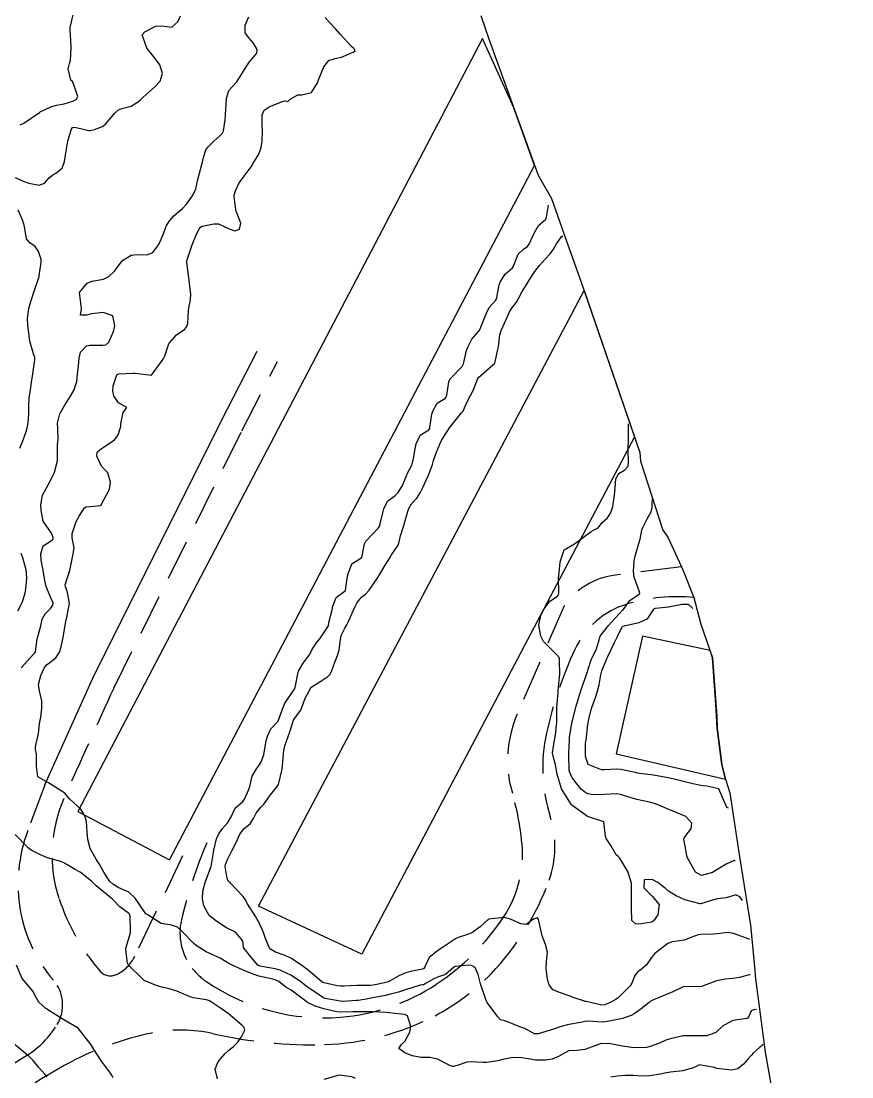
# Model space of a CAD drawing. Header units: metres. Extents: x 298520 to 308411, y 7433745 to 7450750.
# Drawn here: x 304980.3 to 305081.9, y 7439087.2 to 7439216.4 of the extents above; entities that cross this region are included whole.
import ezdxf

# ---------------------------------------------------------------- set-up
doc = ezdxf.new("R2010")
doc.units = ezdxf.units.M
doc.header["$LTSCALE"] = 10
doc.linetypes.add('DASHED', pattern=[0.75, 0.5, -0.25])
for name, color, linetype in [('Area', 45, 'Continuous'), ('Curvas de Nivel 1m', 11, 'Continuous'), ('Curvas de Nivel 5m', 15, 'Continuous'), ('Edificações', 30, 'Continuous'), ('Vias Secundárias', 230, 'DASHED')]:
    doc.layers.add(name, color=color, linetype=linetype)

msp = doc.modelspace()

# ---------------------------------------------------------------- linework, layer by layer
at = {"layer": 'Area'}
msp.add_polyline3d([(305036.53, 7439217.11, 759.51), (305037.62, 7439213.99, 767.38), (305043.55, 7439197.56, 750.99), (305043.94, 7439196.91, 750.44), (305045.2, 7439194.73, 747.84), (305046.73, 7439190.32, 748.18), (305048.84, 7439184.49, 750.29), (305056, 7439163.63, 753.39), (305056.07, 7439162.59, 753.29), (305058.82, 7439154.12, 750.92), (305059.42, 7439153.27, 751.19), (305061.08, 7439149.63, 751.27), (305061.35, 7439149.06, 751.41), (305062.62, 7439145.89, 752.23), (305063.45, 7439142.62, 752.96), (305064.9, 7439138.5, 756.54), (305065.42, 7439131.33, 757.92), (305065.46, 7439129.91, 757.25), (305066.01, 7439125.47, 755.68), (305066.48, 7439123.66, 751.97), (305067, 7439121.98, 751.6), (305068.19, 7439114.14, 762.66), (305069.52, 7439105.78, 759.97), (305070.08, 7439100.3, 748.28), (305070.1, 7439099.54, 755.54), (305071.31, 7439090.26, 754.42), (305072.44, 7439084.03, 750.11)], dxfattribs=at)
at = {"layer": 'Curvas de Nivel 1m', "flags": 128}
for points, elevation in [([(304980.18, 7439203.72), (304980.62, 7439203.93), (304982.56, 7439205.25), (304982.6, 7439205.28), (304982.63, 7439205.3), (304983.96, 7439205.92), (304984.65, 7439206.11), (304985.59, 7439206.28), (304986.65, 7439206.62), (304987.04, 7439206.82), (304987.26, 7439207.19), (304986.68, 7439208.87), (304986.54, 7439209.06), (304986.39, 7439209.2), (304986.07, 7439210.59), (304986.22, 7439211.21), (304986.33, 7439211.59), (304986.44, 7439213.2), (304986.34, 7439214.79), (304986.3, 7439215.21), (304986.31, 7439215.65), (304986.67, 7439217.2)], 744), ([(304980.3, 7439137.27), (304981.84, 7439138.97), (304981.98, 7439139.11), (304982.06, 7439139.25), (304982.27, 7439140.84), (304982.38, 7439141.24), (304982.71, 7439142.41), (304982.87, 7439143.24), (304983.23, 7439143.9), (304983.91, 7439144.55), (304984.2, 7439144.94), (304984.22, 7439145.23), (304983.92, 7439145.93), (304983.36, 7439147.24), (304983.22, 7439147.96), (304983.01, 7439149.24), (304982.75, 7439150.47), (304982.7, 7439151.24), (304983.02, 7439152.22), (304984.01, 7439152.85), (304984.21, 7439153.03), (304984.22, 7439153.23), (304984.02, 7439153.75), (304983.01, 7439155.24), (304982.74, 7439156.56), (304982.72, 7439157.24), (304982.93, 7439158.39), (304983.38, 7439159.24), (304983.63, 7439159.69), (304984.1, 7439160.61), (304984.3, 7439161.04), (304984.37, 7439161.23), (304984.74, 7439162.61), (304984.77, 7439163.22), (304984.77, 7439164.6), (304984.83, 7439165.22), (304984.79, 7439166.61), (304984.76, 7439167.22), (304985.04, 7439168.37), (304985.54, 7439169.22), (304985.79, 7439169.63), (304986.21, 7439170.3), (304986.77, 7439171.2), (304987.12, 7439172.32), (304987.2, 7439173.2), (304987.32, 7439174.25), (304987.41, 7439175.19), (304987.56, 7439175.92), (304988.3, 7439176.67), (304988.7, 7439176.77), (304990.3, 7439176.76), (304990.65, 7439176.81), (304991.04, 7439177.15), (304991.6, 7439178.43), (304991.79, 7439179.14), (304991.53, 7439180.34), (304990.34, 7439180.77), (304988.9, 7439180.61), (304988.34, 7439180.43), (304987.58, 7439180.44), (304987.69, 7439181.19), (304987.62, 7439181.92), (304987.46, 7439183.19), (304988.38, 7439184.37), (304988.97, 7439184.6), (304990.39, 7439184.84), (304991.02, 7439185.15), (304991.72, 7439185.83), (304992.42, 7439186.74), (304992.57, 7439186.98), (304992.7, 7439187.13), (304993.78, 7439187.76), (304994.43, 7439187.84), (304995.71, 7439187.81), (304996.43, 7439188.11), (304997.16, 7439189.08), (304997.69, 7439190.31), (304997.97, 7439191.07), (304998.11, 7439191.42), (304998.48, 7439192), (304998.97, 7439192.57), (304999.52, 7439193.05), (305000.05, 7439193.49), (305000.5, 7439193.96), (305001.28, 7439195.03), (305001.66, 7439195.89), (305001.93, 7439197.02), (305002.4, 7439198.85), (305002.44, 7439199.01), (305002.57, 7439199.58), (305002.91, 7439200.67), (305003.13, 7439201), (305003.88, 7439201.71), (305004.6, 7439202.37), (305004.92, 7439202.68), (305005.08, 7439202.99), (305005.27, 7439204.34), (305005.32, 7439204.98), (305005.41, 7439206.22), (305005.45, 7439206.98), (305005.72, 7439207.93), (305006.68, 7439208.97), (305007.93, 7439210.95), (305008.24, 7439211.42), (305008.72, 7439212), (305009.16, 7439212.51), (305009.2, 7439212.94), (305008.74, 7439213.72), (305008.15, 7439214.36), (305007.71, 7439214.96), (305007.73, 7439215.92), (305008.18, 7439216.95)], 746), ([(305070.28, 7439095.45), (305070.01, 7439095.49), (305069.63, 7439095.3), (305069.32, 7439094.63), (305069.13, 7439094.39), (305067.9, 7439094.22), (305067.31, 7439094.11), (305066.13, 7439093.42), (305065.3, 7439092.65), (305064.19, 7439092.27), (305063.29, 7439092.25), (305061.35, 7439092.24), (305061.29, 7439092.24), (305059.71, 7439091.89), (305059.29, 7439091.75), (305058.27, 7439091.32), (305057.28, 7439090.95), (305056.8, 7439090.84), (305055.28, 7439090.79), (305053.88, 7439090.99), (305053.28, 7439091.12), (305052.4, 7439091.29), (305051.28, 7439091.3), (305050.62, 7439091.09), (305049.27, 7439090.6), (305048.28, 7439090.45), (305047.31, 7439090.43), (305047.27, 7439090.41), (305046.04, 7439089.71), (305045.26, 7439089.42), (305044.48, 7439089.28), (305043.25, 7439089.26), (305042.34, 7439089.44), (305041.26, 7439089.62), (305040.26, 7439089.55), (305039.25, 7439089.36), (305038.62, 7439089.2), (305037.25, 7439088.98), (305036.86, 7439088.98), (305035.25, 7439089.09), (305034.82, 7439089.04), (305033.64, 7439088.63), (305033.34, 7439088.53), (305033.24, 7439088.51), (305033.11, 7439088.5), (305032.76, 7439088.64), (305031.25, 7439089.4), (305030.32, 7439089.6), (305029.26, 7439089.59), (305028.13, 7439089.82), (305027.26, 7439090.16), (305026.53, 7439090.72), (305026.82, 7439091.17), (305027.28, 7439091.64), (305027.86, 7439092.7), (305027.99, 7439093.39), (305027.58, 7439094.71), (305027.31, 7439094.84), (305027.16, 7439094.86), (305025.32, 7439095.07), (305024.95, 7439095.1), (305023.32, 7439095.2), (305022.87, 7439095.21), (305021.32, 7439095.21), (305020.9, 7439095.2), (305019.32, 7439095.17), (305018.93, 7439095.2), (305017.32, 7439095.54), (305016.27, 7439095.9), (305015.34, 7439096.34), (305014.64, 7439096.86), (305013.35, 7439097.83), (305012.71, 7439098.23), (305011.83, 7439098.89), (305011.37, 7439099.12), (305011.09, 7439099.18), (305009.37, 7439099.57), (305008.37, 7439099.94), (305007.38, 7439100.35), (305006.03, 7439100.96), (305005.4, 7439101.32), (305004.64, 7439101.74), (305003.41, 7439102.32), (305002.95, 7439102.54), (305002.17, 7439103.01), (305001.71, 7439103.31), (305001.42, 7439103.54), (305000.02, 7439105.03), (304999.44, 7439105.56), (304998.71, 7439105.78), (304997.45, 7439105.99), (304995.71, 7439107.09), (304995.56, 7439107.19), (304995.47, 7439107.3), (304994.26, 7439109.1), (304993.49, 7439109.85), (304992.25, 7439110.38), (304991.51, 7439110.81), (304991.16, 7439111.14), (304990.41, 7439112.27), (304989.93, 7439113.16), (304989.54, 7439113.8), (304988.77, 7439115.17), (304988.45, 7439116.29), (304988.4, 7439117.17), (304988.29, 7439118.48), (304988.11, 7439119.17), (304987.61, 7439119.98), (304986.28, 7439121.2), (304985.97, 7439121.54), (304985.64, 7439121.93), (304983.65, 7439123.23), (304982.34, 7439123.93), (304982.2, 7439125.25), (304982.19, 7439126.76), (304982.05, 7439127.25), (304982.07, 7439127.62), (304982.44, 7439129.25), (304982.57, 7439130.42), (304982.7, 7439131.25), (304982.86, 7439132.34), (304982.84, 7439133.24), (304982.55, 7439134.48), (304982.45, 7439135.24), (304982.71, 7439136.34), (304983.11, 7439137.24), (304983.42, 7439137.64), (304983.83, 7439137.94), (304984.57, 7439138.49), (304984.99, 7439139.22), (304985.2, 7439139.87), (304985.51, 7439141.21), (304985.55, 7439141.54), (304985.82, 7439143.21), (304985.84, 7439143.27), (304985.9, 7439143.45), (304986.21, 7439145.21), (304985.93, 7439146.67), (304985.74, 7439147.21), (304985.71, 7439147.44), (304985.95, 7439148.23), (304986.28, 7439149.21), (304986.55, 7439150.63), (304986.66, 7439151.2), (304986.78, 7439151.98), (304986.57, 7439153.2), (304986.56, 7439153.74), (304987.05, 7439155.19), (304987.39, 7439155.84), (304988.06, 7439156.84), (304988.26, 7439156.98), (304990.06, 7439157.16), (304991.13, 7439159.14), (304991.23, 7439160.01), (304990.9, 7439161.15), (304990.52, 7439161.56), (304990.12, 7439161.97), (304989.56, 7439163.17), (304989.63, 7439163.67), (304990.14, 7439164.12), (304991.68, 7439165.14), (304991.91, 7439165.38), (304992.16, 7439165.81), (304992.51, 7439166.8), (304992.52, 7439167.13), (304992.8, 7439168.52), (304993.23, 7439169.12), (304992.21, 7439169.71), (304991.63, 7439170.56), (304991.53, 7439171.14), (304991.57, 7439171.8), (304992, 7439173.13), (304992.25, 7439173.27), (304994.02, 7439173.35), (304994.26, 7439173.34), (304996.25, 7439173.09), (304997.69, 7439175.07), (304997.89, 7439175.45), (304998.3, 7439176.68), (304998.39, 7439176.97), (304998.44, 7439177.06), (304999.33, 7439178.03), (305000.32, 7439178.74), (305000.59, 7439179.04), (305000.69, 7439179.4), (305000.78, 7439181.03), (305001.02, 7439182.37), (305001.06, 7439183.03), (305000.98, 7439183.63), (305000.81, 7439185.03), (305000.58, 7439186.88), (305000.57, 7439187.04), (305000.6, 7439187.21), (305001.24, 7439189.03), (305001.76, 7439190.33), (305002.12, 7439191.02), (305002.27, 7439191.21), (305002.47, 7439191.34), (305003.87, 7439191.6), (305004.47, 7439191.61), (305005.75, 7439190.98), (305006.46, 7439190.74), (305007.04, 7439190.96), (305007.2, 7439191.68), (305006.68, 7439192.97), (305006.63, 7439193.1), (305006.5, 7439193.93), (305006.39, 7439194.97), (305006.38, 7439195.1), (305006.52, 7439195.65), (305006.95, 7439196.55), (305007.21, 7439196.96), (305008.56, 7439198.75), (305008.63, 7439198.87), (305008.67, 7439198.94), (305009.38, 7439200.13), (305009.68, 7439200.93), (305009.81, 7439201.71), (305009.82, 7439202.93), (305009.79, 7439203.76), (305009.81, 7439204.93), (305010.04, 7439205.53), (305010.65, 7439205.92), (305012.36, 7439206.61), (305012.65, 7439206.64), (305012.94, 7439206.59), (305013.24, 7439206.88), (305014.14, 7439207.39), (305014.66, 7439207.41), (305015.85, 7439207.68), (305016.58, 7439208.85), (305016.61, 7439208.93), (305016.69, 7439209.21), (305017.32, 7439210.84), (305017.96, 7439211.59), (305018.72, 7439211.84), (305019.52, 7439212.01), (305020.73, 7439212.53), (305020.92, 7439212.61), (305021.16, 7439212.79), (305021.02, 7439213.08), (305020.74, 7439213.32), (305019.33, 7439214.81), (305018.76, 7439215.47), (305018.11, 7439216.17), (305017.52, 7439216.84)], 747), ([(305069.48, 7439099.73), (305069.39, 7439099.72), (305068.19, 7439099.41), (305067.38, 7439099.26), (305066.42, 7439099.2), (305065.37, 7439098.98), (305064.84, 7439098.78), (305063.53, 7439098.28), (305063.36, 7439098.25), (305061.36, 7439098.3), (305060.04, 7439097.62), (305059.35, 7439097.36), (305057.68, 7439096.68), (305057.34, 7439096.5), (305057.25, 7439096.44), (305057.12, 7439096.35), (305056.14, 7439095.56), (305055.32, 7439094.96), (305054.94, 7439094.75), (305053.86, 7439094.39), (305053.31, 7439094.26), (305051.78, 7439093.95), (305051.31, 7439093.94), (305049.71, 7439094.03), (305049.31, 7439093.99), (305048.74, 7439093.88), (305047.3, 7439093.64), (305046.37, 7439093.41), (305045.3, 7439093.04), (305043.54, 7439092.52), (305043.29, 7439092.48), (305043.13, 7439092.52), (305041.91, 7439093.14), (305041.3, 7439093.37), (305039.92, 7439093.94), (305039.31, 7439094.12), (305038.97, 7439094.22), (305038.64, 7439094.57), (305037.34, 7439096.35), (305037.21, 7439096.59), (305037.12, 7439096.82), (305036.52, 7439098.6), (305036.2, 7439099.78), (305035.86, 7439100.61), (305035.4, 7439100.88), (305035.11, 7439100.89), (305033.39, 7439100.73), (305033.22, 7439100.63), (305032.24, 7439099.78), (305031.38, 7439099.47), (305030.81, 7439099.23), (305029.85, 7439098.68), (305029.53, 7439098.51), (305029.36, 7439098.49), (305029.13, 7439098.46), (305027.35, 7439097.88), (305026.47, 7439097.6), (305025.35, 7439097.31), (305024.87, 7439097.21), (305023.34, 7439096.92), (305022.51, 7439096.76), (305021.53, 7439096.59), (305021.34, 7439096.57), (305019.67, 7439096.46), (305019.34, 7439096.48), (305017.5, 7439096.83), (305017.37, 7439096.86), (305017.34, 7439096.87), (305017.25, 7439096.93), (305015.36, 7439098.2), (305014.51, 7439098.86), (305013.37, 7439099.64), (305012.01, 7439100.27), (305011.39, 7439100.45), (305009.51, 7439100.8), (305009.39, 7439100.84), (305009.26, 7439100.92), (305008.4, 7439101.93), (305007.58, 7439102.95), (305007.53, 7439103.06), (305007.42, 7439103.89), (305006.52, 7439104.96), (305005.44, 7439105.47), (305004.13, 7439106.31), (305003.46, 7439106.86), (305003.33, 7439106.99), (305002.65, 7439108.18), (305002.49, 7439109), (305002.55, 7439109.95), (305002.81, 7439111), (305003.53, 7439112.91), (305003.55, 7439112.97), (305003.55, 7439112.99), (305003.85, 7439114.69), (305003.9, 7439114.99), (305004.21, 7439116.34), (305004.51, 7439116.98), (305004.94, 7439117.62), (305005.6, 7439118.35), (305005.95, 7439118.96), (305006.48, 7439120.1), (305007.43, 7439120.94), (305007.64, 7439121.2), (305008.17, 7439122.41), (305008.31, 7439122.93), (305008.59, 7439124.01), (305009.11, 7439124.93), (305009.35, 7439125.25), (305009.69, 7439125.79), (305009.99, 7439126.63), (305010.03, 7439126.92), (305010.29, 7439128.34), (305010.46, 7439128.91), (305010.84, 7439129.8), (305011.75, 7439130.76), (305011.79, 7439130.86), (305011.81, 7439130.9), (305011.85, 7439130.99), (305012.52, 7439132.89), (305013.79, 7439134.76), (305013.83, 7439134.83), (305013.84, 7439134.87), (305014.14, 7439136.55), (305014.24, 7439136.87), (305014.83, 7439137.87), (305015.56, 7439138.85), (305015.68, 7439139.01), (305015.85, 7439139.42), (305016.39, 7439140.32), (305016.87, 7439140.84), (305017.89, 7439142.41), (305017.95, 7439142.77), (305017.95, 7439142.82), (305018.34, 7439144.38), (305018.44, 7439144.81), (305018.84, 7439145.9), (305019.94, 7439146.71), (305019.99, 7439146.75), (305020, 7439146.8), (305020.25, 7439148.5), (305020.3, 7439148.8), (305020.76, 7439150), (305021.98, 7439150.78), (305022.32, 7439152.46), (305022.49, 7439152.77), (305024.03, 7439154.42), (305024.15, 7439154.63), (305024.2, 7439154.75), (305024.55, 7439156.25), (305024.69, 7439156.74), (305025.14, 7439157.67), (305026.08, 7439158.35), (305026.43, 7439158.72), (305026.97, 7439159.6), (305027.43, 7439160.71), (305027.62, 7439161.19), (305028.12, 7439162.1), (305028.24, 7439162.59), (305028.25, 7439162.7), (305028.55, 7439164.29), (305028.65, 7439164.7), (305029.11, 7439165.75), (305030.18, 7439166.39), (305030.29, 7439166.57), (305030.32, 7439166.68), (305030.57, 7439168.31), (305030.67, 7439168.68), (305031.2, 7439169.68), (305032.22, 7439170.26), (305032.39, 7439170.66), (305032.62, 7439172.28), (305032.79, 7439172.65), (305034.27, 7439174.15), (305034.43, 7439174.47), (305034.47, 7439174.63), (305034.8, 7439176.12), (305034.98, 7439176.62), (305035.43, 7439177.5), (305036.32, 7439178.49), (305036.4, 7439178.61), (305036.47, 7439178.75), (305037.2, 7439180.6), (305037.58, 7439181.37), (305038.37, 7439182.28), (305038.46, 7439182.49), (305038.49, 7439182.58), (305038.8, 7439184.16), (305038.95, 7439184.57), (305039.51, 7439185.46), (305040.42, 7439186.24), (305040.55, 7439186.43), (305040.6, 7439186.56), (305041.11, 7439187.88), (305041.82, 7439188.55), (305042.2, 7439188.79), (305042.45, 7439189.14), (305043.1, 7439190.53), (305043.59, 7439191.41), (305044.49, 7439192.17), (305044.58, 7439192.42), (305044.81, 7439193.89)], 748), ([(305069.43, 7439104.08), (305069.33, 7439104.1), (305069.03, 7439104.21), (305067.44, 7439104.78), (305066.8, 7439104.88), (305065.44, 7439104.73), (305065.01, 7439104.68), (305063.44, 7439104.64), (305063.12, 7439104.6), (305062.23, 7439104.29), (305061.68, 7439104.04), (305061.43, 7439103.96), (305059.99, 7439103.76), (305059.43, 7439103.55), (305057.85, 7439102.34), (305057.41, 7439101.82), (305056.82, 7439100.93), (305056.17, 7439100.36), (305055.72, 7439100.04), (305055.38, 7439099.63), (305055.02, 7439098.72), (305054.81, 7439098.38), (305053.35, 7439096.92), (305053.05, 7439096.7), (305052.53, 7439096.41), (305051.72, 7439096.03), (305051.34, 7439096), (305049.44, 7439096.44), (305049.34, 7439096.47), (305047.85, 7439096.96), (305047.35, 7439097.16), (305046.3, 7439097.53), (305045.36, 7439097.87), (305044.89, 7439098.49), (305044.72, 7439099.15), (305044.52, 7439100.5), (305044.56, 7439101.34), (305044.72, 7439102.5), (305044.47, 7439103.45), (305044.04, 7439104.5), (305043.64, 7439106.33), (305043.6, 7439106.51), (305043.46, 7439106.69), (305042.99, 7439106.52), (305042.1, 7439105.89), (305041.45, 7439105.94), (305040.16, 7439106.55), (305039.46, 7439106.73), (305037.86, 7439106.58), (305037.52, 7439106.53), (305037.46, 7439106.49), (305036.47, 7439105.58), (305035.44, 7439104.86), (305035.26, 7439104.78), (305034.8, 7439104.62), (305033.78, 7439104.28), (305033.43, 7439104.11), (305031.75, 7439102.99), (305031.41, 7439102.79), (305031.35, 7439102.72), (305031.26, 7439102.66), (305030.23, 7439101.85), (305029.71, 7439100.68), (305029.57, 7439100.5), (305029.39, 7439100.42), (305027.95, 7439100.14), (305027.38, 7439099.98), (305026.5, 7439099.6), (305025.37, 7439098.93), (305025.23, 7439098.86), (305024.78, 7439098.74), (305023.61, 7439098.5), (305023.36, 7439098.46), (305023.03, 7439098.43), (305021.36, 7439098.43), (305019.81, 7439098.34), (305019.36, 7439098.33), (305018.95, 7439098.39), (305017.36, 7439098.73), (305017.15, 7439098.83), (305015.39, 7439100.34), (305014.66, 7439100.86), (305013.4, 7439101.7), (305012.62, 7439102.09), (305011.41, 7439102.49), (305010.73, 7439102.91), (305010.19, 7439104.15), (305009.95, 7439104.91), (305009.45, 7439105.99), (305008.93, 7439106.93), (305008.01, 7439108.4), (305007.7, 7439108.94), (305007.49, 7439109.3), (305005.89, 7439110.96), (305005.68, 7439111.13), (305005.52, 7439111.52), (305005.28, 7439112.97), (305005.3, 7439113.21), (305005.54, 7439113.85), (305006.11, 7439114.96), (305006.6, 7439115.92), (305007.05, 7439116.95), (305007.59, 7439117.62), (305008.33, 7439118.2), (305008.78, 7439118.93), (305009.05, 7439119.49), (305009.62, 7439120.23), (305009.97, 7439120.57), (305010.23, 7439120.91), (305010.81, 7439121.74), (305011.65, 7439122.78), (305011.73, 7439122.9), (305011.78, 7439123.02), (305012.26, 7439124.89), (305012.38, 7439126.2), (305012.39, 7439126.89), (305012.57, 7439127.75), (305012.97, 7439128.88), (305013.16, 7439129.45), (305013.62, 7439130.87), (305013.76, 7439131.09), (305014.52, 7439132.11), (305014.81, 7439132.86), (305015.07, 7439133.57), (305015.75, 7439134.85), (305015.76, 7439134.88), (305015.79, 7439134.91), (305016.99, 7439135.65), (305017.81, 7439136.23), (305018.12, 7439136.51), (305018.29, 7439136.82), (305018.67, 7439137.98), (305019, 7439138.81), (305019.21, 7439139.45), (305019.37, 7439140.81), (305019.44, 7439141.24), (305019.89, 7439142.15), (305020.14, 7439142.55), (305020.26, 7439142.8), (305020.78, 7439143.91), (305021.17, 7439144.79), (305021.42, 7439145.28), (305021.93, 7439145.91), (305022.42, 7439146.29), (305022.9, 7439146.77), (305023.96, 7439148.34), (305024.1, 7439148.61), (305024.18, 7439148.75), (305024.86, 7439149.86), (305025.41, 7439150.74), (305025.63, 7439151.09), (305026, 7439151.63), (305026.43, 7439152.3), (305026.57, 7439152.72), (305026.73, 7439153.43), (305027.13, 7439154.71), (305027.33, 7439155.42), (305027.68, 7439156.71), (305028.07, 7439157.34), (305028.72, 7439158.05), (305029.12, 7439158.69), (305029.44, 7439159.34), (305030.08, 7439160.68), (305030.09, 7439160.7), (305030.1, 7439160.75), (305030.63, 7439162.17), (305030.77, 7439162.67), (305031.13, 7439163.68), (305031.55, 7439164.67), (305031.74, 7439165.09), (305032.17, 7439165.84), (305032.49, 7439166.34), (305032.71, 7439166.65), (305034.2, 7439168.47), (305034.28, 7439168.55), (305034.33, 7439168.63), (305034.92, 7439169.92), (305035.29, 7439170.62), (305035.61, 7439171.23), (305036.14, 7439172.61), (305036.17, 7439172.69), (305036.25, 7439172.8), (305038.27, 7439174.58), (305038.63, 7439176.25), (305038.69, 7439176.58), (305038.88, 7439178.01), (305039.03, 7439178.57), (305039.44, 7439179.46), (305039.93, 7439180.56), (305040.06, 7439180.85), (305040.35, 7439181.31), (305040.89, 7439182.03), (305041.18, 7439182.55), (305041.61, 7439183.32), (305042.36, 7439184.54), (305042.38, 7439184.56), (305042.39, 7439184.59), (305043.17, 7439185.77), (305043.71, 7439186.52), (305044.43, 7439187.3), (305045.03, 7439187.92), (305045.43, 7439188.5), (305045.79, 7439189.16), (305046.46, 7439190.09), (305046.59, 7439190.1)], 749), ([(305067.67, 7439113.61), (305067.55, 7439113.7), (305066.54, 7439113.25), (305065.54, 7439112.63), (305064.9, 7439112.26), (305063.53, 7439111.89), (305062.81, 7439112.29), (305061.83, 7439114.02), (305061.74, 7439114.3), (305061.57, 7439115.26), (305061.4, 7439116.3), (305061.42, 7439116.47), (305061.59, 7439116.69), (305062.26, 7439117.63), (305062.37, 7439118.29), (305061.61, 7439119.09), (305060.27, 7439119.67), (305059.63, 7439119.89), (305058.62, 7439120.34), (305057.93, 7439120.64), (305057.64, 7439120.74), (305057.16, 7439120.83), (305055.64, 7439121.16), (305054.52, 7439121.5), (305053.65, 7439121.79), (305053.11, 7439121.86), (305051.65, 7439121.79), (305050.34, 7439121.74), (305049.65, 7439121.87), (305049.27, 7439122.06), (305048.84, 7439122.45), (305048.27, 7439123.07), (305047.67, 7439123.92), (305047.43, 7439124.47), (305047.37, 7439124.78), (305047.33, 7439126.47), (305047.33, 7439126.85), (305047.38, 7439128.47), (305047.41, 7439128.79), (305047.67, 7439130.47), (305047.68, 7439130.54), (305047.75, 7439130.79), (305048.1, 7439132.13), (305048.18, 7439132.46), (305048.34, 7439133.02), (305048.79, 7439134.46), (305049.04, 7439135.22), (305049.46, 7439136.45), (305049.83, 7439137.61), (305050.03, 7439138.25), (305050.11, 7439138.44), (305050.69, 7439139.6), (305050.93, 7439140.43), (305051.15, 7439141.15), (305051.89, 7439142.1), (305052.03, 7439142.28), (305052.14, 7439142.42), (305053.91, 7439144.36), (305053.93, 7439144.37), (305053.95, 7439144.39), (305054.78, 7439145.53), (305055.94, 7439146.33), (305055.96, 7439146.35), (305055.99, 7439146.37), (305055.94, 7439146.57), (305055.3, 7439148.38), (305055.22, 7439149.12), (305055.3, 7439150.38), (305055.42, 7439150.94), (305055.83, 7439152.37), (305055.87, 7439152.51), (305056.02, 7439153.02), (305056.26, 7439154.14), (305056.33, 7439154.37), (305056.9, 7439155.51), (305057.39, 7439156.36), (305057.52, 7439156.9), (305057.52, 7439157.45), (305057.55, 7439157.93)], 751), ([(305066.85, 7439120.1), (305066.64, 7439120.19), (305065.66, 7439122.46), (305064.18, 7439122.8), (305063.66, 7439122.86), (305062.47, 7439123.1), (305061.66, 7439123.29), (305060.37, 7439123.61), (305059.67, 7439123.78), (305059.22, 7439123.88), (305057.67, 7439124.13), (305055.94, 7439124.37), (305055.67, 7439124.41), (305055.62, 7439124.43), (305053.68, 7439124.85), (305053.19, 7439124.88), (305051.68, 7439124.79), (305051.31, 7439124.79), (305049.69, 7439125.46), (305049.33, 7439126.45), (305049.37, 7439128.1), (305049.42, 7439128.44), (305049.63, 7439130.33), (305049.65, 7439130.44), (305049.66, 7439130.52), (305049.75, 7439131), (305050.04, 7439132.17), (305050.13, 7439132.44), (305050.57, 7439133.65), (305050.83, 7439134.43), (305051.03, 7439135.21), (305051.23, 7439136.43), (305051.35, 7439136.9), (305051.84, 7439138.11), (305051.98, 7439138.42), (305052.08, 7439138.65), (305052.9, 7439140.4), (305053.24, 7439141.04), (305053.89, 7439142.39), (305055.53, 7439142.74), (305055.9, 7439142.82), (305056.97, 7439143.3), (305057.64, 7439144.35), (305057.76, 7439144.51), (305057.92, 7439144.57), (305059.5, 7439144.75), (305059.92, 7439144.81), (305061.15, 7439145.08), (305061.92, 7439145.07), (305062.5, 7439144.54)], 752), ([(305004.33, 7439086.98), (305004.05, 7439088.16), (305004.38, 7439088.98), (305004.74, 7439089.48), (305005.26, 7439090.08), (305005.73, 7439090.5), (305006.29, 7439090.96), (305006.78, 7439091.46), (305007.28, 7439092.13), (305007.69, 7439092.94), (305007.61, 7439093.26), (305007.3, 7439093.57), (305005.65, 7439094.97), (305005.33, 7439095.2), (305004.68, 7439095.63), (305003.34, 7439096.53), (305003, 7439096.66), (305001.34, 7439096.91), (305000.98, 7439097.02), (304999.35, 7439097.73), (304998.41, 7439098), (304997.35, 7439098.24), (304996.74, 7439098.45), (304995.36, 7439099.02), (304995.26, 7439099.09), (304993.39, 7439100.94), (304993.32, 7439101.11), (304993.12, 7439102.82), (304993.16, 7439103.11), (304993.42, 7439103.9), (304993.68, 7439104.85), (304993.7, 7439105.11), (304993.66, 7439106.91), (304993.61, 7439107.11), (304993.46, 7439107.28), (304992.39, 7439108.04), (304991.48, 7439108.96), (304991.3, 7439109.14), (304989.5, 7439110.62), (304988.91, 7439111.17), (304987.52, 7439112.27), (304986.93, 7439112.59), (304985.88, 7439113.2), (304985.67, 7439113.35), (304985.54, 7439113.43), (304985.18, 7439113.57), (304983.54, 7439114.05), (304982.69, 7439114.39), (304981.55, 7439114.99), (304981.17, 7439115.26), (304979.58, 7439116.89)], 746), ([(304983.49, 7439087.23), (304983.23, 7439087.53), (304982.43, 7439088.44), (304981.76, 7439089.25), (304981.25, 7439089.76), (304979.4, 7439091.28)], 744), ([(305071.09, 7439091.16), (305071.04, 7439091.17), (305070.97, 7439091.14), (305070.87, 7439091.01), (305070.65, 7439090.82), (305069.92, 7439090.19), (305069.6, 7439089.86), (305069.26, 7439089.46), (305068.68, 7439088.78), (305067.98, 7439088.22), (305067.24, 7439088.06), (305065.43, 7439088.25), (305065.24, 7439088.31), (305065.12, 7439088.38), (305063.25, 7439088.71), (305062.97, 7439088.56), (305062.42, 7439088.29), (305061.5, 7439088.04), (305061.24, 7439087.99), (305059.74, 7439087.81), (305059.24, 7439087.73), (305058.49, 7439087.58), (305057.23, 7439087.38), (305056.26, 7439087.34), (305055.23, 7439087.39), (305054.26, 7439087.41), (305053.23, 7439087.34), (305052.43, 7439087.2)], 746), ([(305021.23, 7439087.05), (305020.78, 7439087.24), (305019.23, 7439087.43), (305017.33, 7439086.93)], 746)]:
    msp.add_lwpolyline(points, dxfattribs=dict(at, elevation=elevation))
at = {"layer": 'Curvas de Nivel 5m', "flags": 128}
for points, elevation in [([(304979.56, 7439197.29), (304980.54, 7439196.83), (304981.23, 7439196.58), (304982.53, 7439196.33), (304983.18, 7439196.59), (304983.72, 7439197.24), (304984.17, 7439197.61), (304984.55, 7439197.8), (304985.34, 7439198.44), (304985.63, 7439199.22), (304985.75, 7439200.03), (304985.92, 7439201.22), (304986.02, 7439201.78), (304986.45, 7439203.21), (304986.61, 7439203.39), (304986.85, 7439203.45), (304987.94, 7439203.19), (304988.61, 7439203.03), (304988.76, 7439203.03), (304989.28, 7439203.17), (304990.26, 7439203.52), (304990.62, 7439203.79), (304991.77, 7439205.14), (304992.21, 7439205.56), (304992.64, 7439205.74), (304993.76, 7439206.01), (304994.65, 7439206.56), (304994.94, 7439206.82), (304995.25, 7439207.1), (304995.99, 7439207.77), (304996.68, 7439208.36), (304997.3, 7439209.08), (304997.6, 7439209.99), (304997.29, 7439211.08), (304996.71, 7439211.85), (304995.68, 7439213.1), (304995.1, 7439214.75), (304995.43, 7439215.1), (304996.3, 7439215.55), (304996.76, 7439215.78), (304997.52, 7439215.84), (304998.76, 7439215.69), (304999.48, 7439216.34), (304999.81, 7439217.05)], 745), ([(304980.14, 7439164.17), (304980.61, 7439165.27), (304981.01, 7439166.43), (304981.17, 7439167.27), (304981.26, 7439168.33), (304981.24, 7439169.26), (304981.28, 7439170.33), (304981.44, 7439171.26), (304981.55, 7439171.94), (304981.75, 7439173.26), (304982, 7439174.98), (304981.97, 7439175.25), (304981.82, 7439175.72), (304981.38, 7439177.26), (304981.26, 7439178.22), (304981.13, 7439179.27), (304981.08, 7439180.02), (304981.25, 7439181.27), (304981.5, 7439182.12), (304981.88, 7439183.26), (304982.39, 7439184.81), (304982.5, 7439185.14), (304982.52, 7439185.25), (304982.75, 7439186.91), (304982.74, 7439187.25), (304982.43, 7439188.23), (304982.01, 7439188.83), (304981.36, 7439189.27), (304980.96, 7439189.78), (304980.7, 7439191.28), (304980.48, 7439192.1), (304979.93, 7439193.29)], 745), ([(305068.56, 7439108.83), (305068.23, 7439109.28), (305067.74, 7439109.51), (305067.5, 7439109.44), (305066.57, 7439109.16), (305065.49, 7439109.01), (305064.89, 7439108.86), (305063.48, 7439108.41), (305063.36, 7439108.4), (305061.49, 7439108.88), (305060.43, 7439109.38), (305059.51, 7439109.97), (305059.08, 7439110.33), (305058.21, 7439111.03), (305057.52, 7439111.38), (305056.53, 7439111.35), (305056.47, 7439110.36), (305057.5, 7439109.34), (305058.35, 7439108.34), (305058.18, 7439107.05), (305057.71, 7439106.35), (305057.58, 7439106.23), (305057.46, 7439106.17), (305055.89, 7439105.93), (305055.46, 7439105.97), (305055, 7439106.38), (305054.97, 7439107.87), (305054.99, 7439108.38), (305054.96, 7439108.91), (305054.98, 7439110.38), (305054.96, 7439110.93), (305054.54, 7439112.38), (305053.55, 7439113.99), (305053.34, 7439114.19), (305053.1, 7439114.4), (305052.44, 7439115.54), (305051.88, 7439116.42), (305051.8, 7439116.63), (305051.6, 7439118.42), (305049.61, 7439119.11), (305047.68, 7439120.47), (305047.65, 7439120.49), (305047.63, 7439120.51), (305046.41, 7439122.48), (305045.88, 7439124.28), (305045.85, 7439124.49), (305045.69, 7439125.41), (305045.39, 7439126.49), (305045.32, 7439126.88), (305045.57, 7439128.49), (305045.6, 7439128.62), (305045.73, 7439129.33), (305045.82, 7439130.41), (305045.83, 7439130.49), (305045.86, 7439132.4), (305045.86, 7439132.49), (305046.01, 7439134.27), (305046.02, 7439134.49), (305046.16, 7439136.15), (305046.2, 7439136.49), (305046.19, 7439138.14), (305046.15, 7439138.49), (305045.85, 7439138.86), (305044.23, 7439140.51), (305043.87, 7439141.15), (305043.66, 7439142.51), (305043.9, 7439143.68), (305044.18, 7439144.24), (305044.31, 7439144.51), (305044.97, 7439145.45), (305045.94, 7439146.06), (305046.09, 7439146.34), (305046.1, 7439146.49), (305046.06, 7439148.39), (305046.07, 7439148.49), (305046.27, 7439150.2), (305046.33, 7439150.49), (305046.75, 7439151.73), (305048.01, 7439152.47), (305050.03, 7439153.97), (305050.34, 7439154.13), (305050.91, 7439154.43), (305051.4, 7439155.07), (305052.05, 7439155.64), (305052.37, 7439156.11), (305052.51, 7439156.41), (305052.7, 7439157.04), (305052.9, 7439158.41), (305052.98, 7439159.3), (305053.08, 7439160.41), (305053.43, 7439161.08), (305054.12, 7439161.45), (305054.56, 7439161.95), (305054.63, 7439162.39), (305054.57, 7439163.96), (305054.63, 7439165.48), (305054.6, 7439167.14)], 750), ([(304979.9, 7439144.26), (304980.45, 7439145.27), (304980.8, 7439146.4), (304980.94, 7439147.27), (304981.02, 7439148.33), (304980.93, 7439149.27), (304980.5, 7439150.75), (304980.3, 7439151.28)], 745), ([(304991.58, 7439087.13), (304991.46, 7439087.37), (304991.23, 7439087.69), (304990.13, 7439089.15), (304989.26, 7439090.56), (304988.86, 7439091.16), (304987.29, 7439093.18), (304985.31, 7439094.34), (304983.9, 7439095.22), (304983.33, 7439095.61), (304982.48, 7439096.39), (304981.99, 7439097.25), (304981.78, 7439097.69), (304981.35, 7439098.2), (304980.44, 7439099.27), (304979.75, 7439100.91)], 745)]:
    msp.add_lwpolyline(points, dxfattribs=dict(at, elevation=elevation))
at = {"layer": 'Edificações'}
for points, elevation in [([(305043.13, 7439198.73), (305040.57, 7439205.81), (305036.73, 7439214.29), (304987.24, 7439119.71), (304998.45, 7439113.81)], 752.16), ([(305049.2, 7439183.46), (305052.33, 7439174.33), (305055.34, 7439165.54), (305021.98, 7439102.24), (305009.35, 7439108.13)], 750.44), ([(305064.59, 7439139.39), (305056.31, 7439141.17), (305053.11, 7439126.75), (305066.48, 7439123.66), (305066.01, 7439125.47), (305065.46, 7439129.91), (305065.31, 7439132.83), (305064.9, 7439138.5)], 755.77)]:
    msp.add_lwpolyline(points, close=True, dxfattribs=dict(at, elevation=elevation))
msp.add_lwpolyline([(304983.22, 7439122.96, -0.002668), (304989.1, 7439136.02), (305004.81, 7439167.54), (305009.17, 7439176.05)], format="xyb", dxfattribs=at)
at = {"layer": 'Vias Secundárias'}
for points in [[(305000.06, 7439114.27), (304994.21, 7439101.99, -0.172336), (304991.99, 7439099.77, -0.339357), (304989.92, 7439100.21, -0.096461), (304984.96, 7439109.02, -0.186705), (304985.55, 7439121.31, -0.002764), (304991.63, 7439134.81), (305007.31, 7439166.28), (305011.66, 7439174.78)], [(304983.22, 7439122.96), (304981.12, 7439117.36, 0.133155), (304980.2, 7439107.65, 0.136486), (304984.26, 7439099.07, -0.325075), (304984.72, 7439093.65, -0.116404), (304980.97, 7439089.82, 0.021884), (304969.25, 7439081.69), (304943.23, 7439066.62, 0.040673), (304932.28, 7439059.03, -0.170277), (304926.01, 7439056.73, -0.003159), (304915.14, 7439056.66, 0.171461), (304909.92, 7439054.82, 0.124182), (304904.18, 7439047.17, 0.070344), (304900.59, 7439033.5, 0.027746), (304899.61, 7439017.24, 0.183161), (304904.44, 7439004.3, 0.130398), (304912.25, 7438999.05, 0.087279), (304928.73, 7438996.41), (305000.96, 7439000.35), (305081.94, 7439005.08)]]:
    msp.add_lwpolyline(points, format="xyb", dxfattribs=at)
for points, elevation in [([(305061.08, 7439149.63), (305053, 7439148.63, 0.211321), (305046.73, 7439144.87), (305040.99, 7439131.61, 0.175757), (305040.4, 7439121.94, -0.047478), (305041.58, 7439115.9, -0.172114), (305039.31, 7439106.76, -0.101203), (305031.1, 7439098.57, -0.126661), (305019.38, 7439094.54, -0.170347), (305003.04, 7439098.85, -0.075363), (305001.25, 7439100.51, -0.230217), (304999.92, 7439106.43, -0.043238), (305003.03, 7439115.89, 5.169423)], 751.27), ([(305075.67, 7439058.72), (305031, 7439056.01), (305011.97, 7439056.48), (304994.41, 7439055.55), (304977.15, 7439052.98), (304964.67, 7439051.65), (304949.93, 7439050.87, -0.048017), (304935.51, 7439051.5, -0.701832), (304934.57, 7439055.94, 0.014213), (304946.97, 7439064.11, -0.047024), (304965.07, 7439074.42, 0.081952), (304975.76, 7439081.53, -0.066625), (304986.29, 7439089.01, -0.070071), (304996.27, 7439092.59, -0.107907), (305003.84, 7439092.51, 0.064086), (305017.41, 7439091.19, 0.112682), (305030.94, 7439094.72, 0.081865), (305037.8, 7439099.86, 0.105078), (305044.9, 7439111.31, 0.165439), (305045.04, 7439119.08, -0.133315), (305044.58, 7439129.3, -0.053219), (305048.04, 7439139.52, -0.215483), (305054.49, 7439145.1, -0.096461), (305062.62, 7439145.89, -20.654473)], 740.03)]:
    msp.add_lwpolyline(points, format="xyb", dxfattribs=dict(at, elevation=elevation))

doc.saveas('drawing.dxf')
